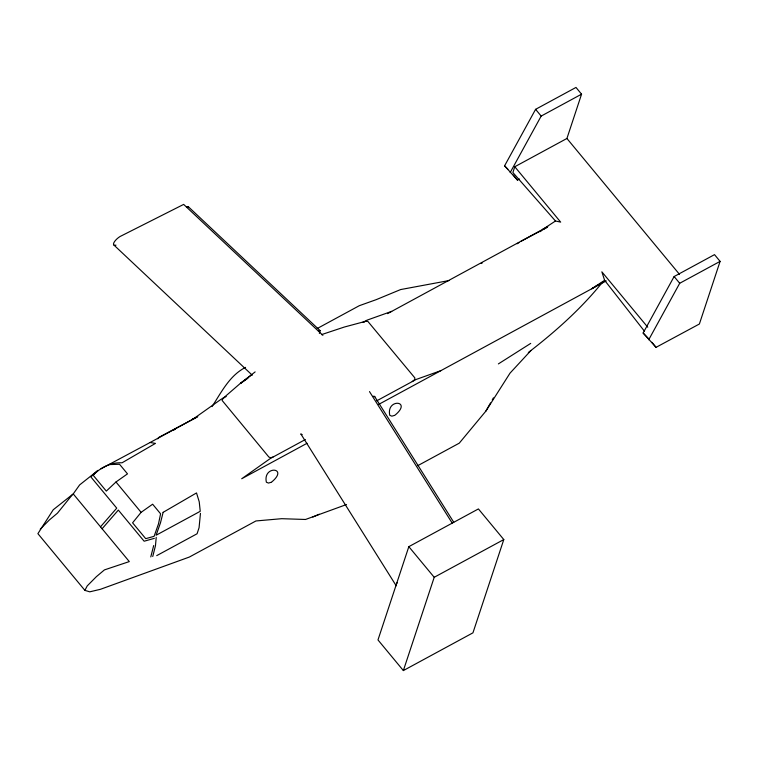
<?xml version="1.0" encoding="UTF-8"?>
<svg xmlns="http://www.w3.org/2000/svg" width="758" height="758" viewBox="0 0 758 758"><rect width="100%" height="100%" fill="white"/><g stroke="black" fill="none" stroke-linecap="round" stroke-linejoin="round"><path stroke-width="1.14" d="M200.453 513.346L199.07 527.71L197.071 533.765L156.726 555.633M156.224 537.327L155.456 545.779L152.737 556.505M251.827 374.793L240.476 383.406L247.894 378.251M153.684 545.542L150.785 556.922M346.529 504.525L305.521 519.476L281.701 518.69L255.92 520.964L189.367 557.045L100.407 589.317L89.776 591.827L84.896 590.378L87.227 585.906L96.361 576.686L104.424 569.902L129.305 561.583L73.232 493.913L79.609 484.94L97.99 470.367L90.846 476.896L116.732 508.144L100.501 526.829M319.345 333.397L320.056 331.255A3.184 0.91 -46.8 0 0 318.426 331.151M514.786 166.741L512.882 172.511L555.481 221.004L560.664 222.113L514.786 166.741L566.918 138.477L581.566 94.172L575.985 87.435L535.593 109.332L504.591 165.822L517.515 180.148L519.571 179.03M408.827 546.66L377.977 639.932L403.36 670.565L472.945 632.835L503.795 539.563L478.412 508.931L408.827 546.66L434.211 577.293L403.36 670.565M720.1 261.377L699.388 323.998L656.049 347.344L643.135 333.018L674.127 276.537L714.519 254.631L720.1 261.377L679.708 283.274L648.715 339.764M581.566 94.172L541.174 116.078L510.181 172.559M417.667 465.715L459.263 443.165L485.859 411.13L490.511 402.962M492.255 399.902L493.411 397.865M73.232 493.913L53.24 509.755L37.9 533.66L84.896 590.378M485.859 411.13L510.039 373.116L531.045 350.414M212.032 406.61C221.402 392.265 229.57 375.466 245.564 367.365M102.103 528.762L118.333 510.077L144.143 541.221L154.319 538.36M72.209 494.889L57.428 513.185L49.365 519.96L40.231 529.179M141.111 512.332L132.584 522.821L145.726 538.673L154.111 536.313L158.488 523.892L160.592 513.81L152.633 504.203L141.111 512.332L115.974 481.993L106.309 491.099L93.168 475.238C100.681 467.326 111.056 462.238 122.066 462.797L155.456 443.392L150.103 442.501L101.041 468.785M157.711 438.806L159.066 437.262L196 417.611M255.133 371.903L240.419 383.311L223.165 398.225L222.075 400.395L268.901 457.074L270.625 457.709L272.984 457.074M598.858 284.999L602.582 282.109C581.121 308.79 555.368 331.672 528.326 352.527M115.974 481.993L127.496 473.864L119.537 464.266L109.36 464.588L111.35 463.508M192.579 419.449L221.033 399.305L226.216 396.5M271.667 482.022C289.433 467.354 262.571 465.071 266.38 482.23L268.465 483.064L271.165 482.296M395.07 415.109C412.835 400.451 385.974 398.158 389.783 415.318L391.867 416.161L394.567 415.384M498.376 363.906L530.714 343.393M555.481 221.004L542.567 229.494L387.575 313.623M647.739 327.2L601.861 271.828L604.609 280.308L591.695 288.798L378.621 404.44M223.165 398.225L223.856 397.779M517.136 243.773L519.116 242.513M521.097 241.252L547.049 227.485M412.267 381.568L414.645 379.625L414.882 377.929L367.829 321.364L365.242 321.42L344.321 327.039L321.468 334.638M598.621 284.544L591.695 288.798L606.248 280.905M317.223 328.508L359.292 305.701L376.233 299.647L400.622 289.565L449.058 280.555M362.874 322.406L367.014 320.16L391.715 311.367M150.103 442.501L197.772 416.635M547.759 226.68L542.567 229.494L545.514 228.101M173.402 430.241L175.458 429.123M305.37 439.526L270.17 458.609L241.717 478.743L307.056 443.278M376.717 400.84L416.151 379.455L440.853 370.662M434.211 577.293L503.795 539.563M192.267 419.259L197.108 416.947M363.129 322.264L365.242 321.42M312.855 517.032L319.241 514.227M481.122 263.481L482.135 263.102M539.971 231.645L540.909 231.294M302.224 434.618L300.954 434.088M188.249 206.64L320.056 330.602M322.889 335.349L183.663 204.404L120.039 236.524A7.447 2.625 -39.6 0 0 113.861 242.759A7.447 2.625 -39.6 0 0 115.983 245.147M114.022 245.156L252.253 375.191M504.591 165.822L507.851 169.195M643.135 333.018L648.829 338.921M566.918 138.477L679.471 274.32M535.593 109.332L541.174 116.078M674.127 276.537L679.708 283.274M513.327 175.089L517.515 180.148M651.861 342.294L656.049 347.344M604.609 280.308L644.385 331.123M374.66 396.51L453.758 522.281M369.487 391.592L452.318 523.285M300.888 434.012L396.207 585.773A7.447 2.625 -39.6 0 1 397.249 582.646M372.585 396.519A3.184 1.308 -32.2 0 1 374.793 396.832M186.629 207.19A3.184 0.91 -46.8 0 1 188.259 207.294M163.122 512.342L160.488 522.812L156.101 535.233L200.235 511.309L199.231 501.796L196.512 492.937L163.122 512.342"/></g></svg>
